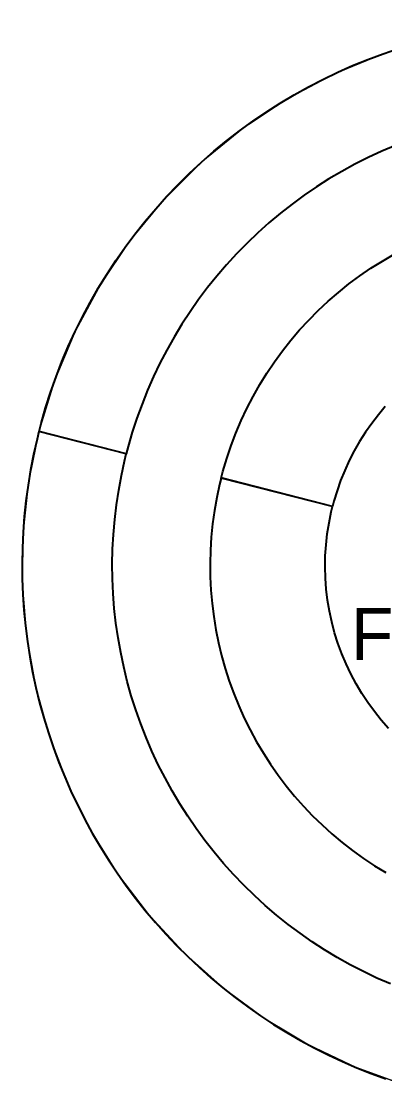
# Model space of a CAD drawing. Header units: millimetres. Extents: x -106 to 106, y -104 to 106.
# Drawn here: x -106.1 to -35.3, y -103.8 to 106.1 of the extents above; entities that cross this region are included whole.
import ezdxf

# ---------------------------------------------------------------- set-up
doc = ezdxf.new("R2010")
doc.units = ezdxf.units.MM
for name, color, linetype in [('BottomLayer', 5, 'Continuous'), ('Mechanical1', 6, 'Continuous'), ('TopLayer', 1, 'Continuous'), ('TopOverlay', 2, 'Continuous')]:
    doc.layers.add(name, color=color, linetype=linetype)

msp = doc.modelspace()

# ---------------------------------------------------------------- linework, layer by layer
at = {"layer": 'BottomLayer'}
for p, q in [((-35.55, 99.79), (-32.53, 100.82)), ((-41.49, 97.47), (-38.54, 98.67)), ((-38.54, 98.67), (-35.55, 99.79)), ((-44.41, 96.17), (-41.49, 97.47)), ((-50.12, 93.33), (-47.29, 94.79)), ((-47.29, 94.79), (-44.41, 96.17)), ((-52.91, 91.77), (-50.12, 93.33)), ((-55.65, 90.14), (-52.91, 91.77)), ((-60.98, 86.62), (-58.34, 88.42)), ((-58.34, 88.42), (-55.65, 90.14)), ((-63.56, 84.75), (-60.98, 86.62)), ((-66.08, 82.8), (-63.56, 84.75)), ((-68.55, 80.77), (-66.08, 82.8)), ((-33.16, 81.91), (-35.83, 80.77)), ((-70.95, 78.67), (-68.55, 80.77)), ((-35.83, 80.77), (-38.47, 79.55)), ((-73.29, 76.49), (-70.95, 78.67)), ((-41.06, 78.25), (-43.61, 76.85)), ((-38.47, 79.55), (-41.06, 78.25)), ((-75.56, 74.25), (-73.29, 76.49)), ((-43.61, 76.85), (-46.11, 75.38)), ((-77.76, 71.94), (-75.56, 74.25)), ((-48.56, 73.82), (-50.96, 72.19)), ((-46.11, 75.38), (-48.56, 73.82)), ((-79.89, 69.57), (-77.76, 71.94)), ((-50.96, 72.19), (-53.31, 70.47)), ((-81.95, 67.13), (-79.89, 69.57)), ((-53.31, 70.47), (-55.59, 68.69)), ((-55.59, 68.69), (-57.82, 66.82)), ((-83.93, 64.63), (-81.95, 67.13)), ((-57.82, 66.82), (-59.98, 64.89)), ((-85.84, 62.07), (-83.93, 64.63)), ((-59.98, 64.89), (-62.08, 62.88)), ((-87.67, 59.46), (-85.84, 62.07)), ((-62.08, 62.88), (-64.12, 60.81)), ((-89.42, 56.79), (-87.67, 59.46)), ((-64.12, 60.81), (-66.08, 58.67)), ((-37.92, 57.98), (-35.69, 59.38)), ((-35.69, 59.38), (-33.41, 60.7)), ((-91.09, 54.07), (-89.42, 56.79)), ((-66.08, 58.67), (-67.97, 56.46)), ((-40.1, 56.5), (-37.92, 57.98)), ((-67.97, 56.46), (-69.79, 54.2)), ((-44.28, 53.28), (-42.22, 54.93)), ((-42.22, 54.93), (-40.1, 56.5)), ((-92.68, 51.3), (-91.09, 54.07)), ((-69.79, 54.2), (-71.53, 51.88)), ((-46.28, 51.56), (-44.28, 53.28)), ((-94.19, 48.49), (-92.68, 51.3)), ((-71.53, 51.88), (-73.2, 49.5)), ((-48.2, 49.76), (-46.28, 51.56)), ((-95.6, 45.63), (-94.19, 48.49)), ((-73.2, 49.5), (-74.79, 47.07)), ((-50.06, 47.89), (-48.2, 49.76)), ((-74.79, 47.07), (-76.29, 44.58)), ((-51.85, 45.95), (-50.06, 47.89)), ((-96.93, 42.73), (-95.6, 45.63)), ((-76.29, 44.58), (-77.72, 42.05)), ((-53.56, 43.95), (-51.85, 45.95)), ((-98.18, 39.79), (-96.93, 42.73)), ((-77.72, 42.05), (-79.06, 39.48)), ((-55.19, 41.88), (-53.56, 43.95)), ((-56.75, 39.75), (-55.19, 41.88)), ((-99.33, 36.81), (-98.18, 39.79)), ((-79.06, 39.48), (-80.31, 36.86)), ((-58.22, 37.56), (-56.75, 39.75)), ((-100.4, 33.8), (-99.33, 36.81)), ((-80.31, 36.86), (-81.48, 34.2)), ((-59.6, 35.32), (-58.22, 37.56)), ((-101.37, 30.77), (-100.4, 33.8)), ((-81.48, 34.2), (-82.56, 31.5)), ((-60.9, 33.02), (-59.6, 35.32)), ((-82.56, 31.5), (-83.55, 28.77)), ((-62.12, 30.68), (-60.9, 33.02)), ((-102.25, 27.7), (-101.37, 30.77)), ((-63.24, 28.3), (-62.12, 30.68)), ((-36.48, 29.43), (-37.78, 27.75)), ((-35.12, 31.05), (-36.48, 29.43)), ((-102.64, 26.15), (-102.25, 27.7)), ((-83.55, 28.77), (-84.45, 26.01)), ((-64.27, 25.87), (-63.24, 28.3)), ((-37.78, 27.75), (-38.99, 26.02)), ((-102.66, 26.15), (-103.03, 24.67)), ((-102.65, 26.15), (-102.66, 26.15)), ((-102.66, 26.15), (-102.66, 26.15)), ((-102.66, 26.15), (-102.66, 26.15)), ((-85.62, 21.82), (-102.65, 26.15)), ((-102.65, 26.15), (-102.65, 26.15)), ((-102.65, 26.15), (-102.65, 26.15)), ((-102.65, 26.15), (-102.65, 26.15)), ((-85.63, 21.82), (-102.64, 26.15)), ((-84.45, 26.01), (-85.26, 23.22)), ((-65.21, 23.41), (-64.27, 25.87)), ((-38.99, 26.02), (-40.13, 24.23)), ((-103.03, 24.67), (-103.7, 21.69)), ((-85.26, 23.22), (-85.63, 21.82)), ((-66.05, 20.91), (-65.21, 23.41)), ((-40.13, 24.23), (-41.18, 22.39)), ((-103.7, 21.69), (-104.28, 18.7)), ((-85.96, 20.4), (-85.62, 21.81)), ((-85.63, 21.82), (-85.63, 21.82)), ((-85.62, 21.81), (-85.62, 21.82)), ((-85.62, 21.82), (-85.62, 21.82)), ((-85.62, 21.82), (-85.62, 21.82)), ((-85.62, 21.82), (-85.62, 21.82)), ((-85.62, 21.82), (-85.62, 21.82)), ((-85.62, 21.82), (-85.62, 21.82)), ((-85.62, 21.82), (-85.62, 21.82)), ((-85.62, 21.82), (-85.62, 21.82)), ((-85.62, 21.81), (-85.62, 21.81)), ((-85.62, 21.81), (-85.62, 21.81)), ((-85.62, 21.81), (-85.62, 21.81)), ((-85.62, 21.81), (-85.62, 21.81)), ((-85.62, 21.81), (-85.62, 21.81)), ((-85.62, 21.81), (-85.62, 21.81)), ((-85.62, 21.81), (-85.62, 21.81)), ((-85.62, 21.81), (-85.62, 21.81)), ((-41.18, 22.39), (-42.15, 20.51)), ((-86.58, 17.58), (-85.96, 20.4)), ((-66.8, 18.38), (-66.05, 20.91)), ((-42.15, 20.51), (-43.03, 18.59)), ((-104.28, 18.7), (-104.78, 15.68)), ((-87.11, 14.74), (-86.58, 17.58)), ((-67.14, 17.1), (-67.46, 15.85)), ((-67.13, 17.11), (-67.14, 17.1)), ((-67.14, 17.1), (-67.14, 17.1)), ((-67.14, 17.1), (-67.14, 17.1)), ((-45.42, 11.58), (-67.13, 17.11)), ((-67.13, 17.11), (-67.13, 17.11)), ((-67.13, 17.11), (-67.13, 17.11)), ((-67.13, 17.11), (-67.13, 17.11)), ((-67.13, 17.11), (-67.13, 17.11)), ((-67.13, 17.11), (-67.13, 17.11)), ((-67.13, 17.11), (-67.13, 17.11)), ((-67.13, 17.11), (-67.13, 17.11)), ((-67.12, 17.1), (-66.8, 18.38)), ((-45.42, 11.58), (-67.12, 17.1)), ((-43.03, 18.59), (-43.83, 16.62)), ((-104.78, 15.68), (-105.19, 12.66)), ((-87.55, 11.88), (-87.11, 14.74)), ((-67.46, 15.85), (-68, 13.31)), ((-43.83, 16.62), (-44.54, 14.63)), ((-105.19, 12.66), (-105.51, 9.62)), ((-68, 13.31), (-68.45, 10.76)), ((-45.15, 12.6), (-45.42, 11.58)), ((-44.54, 14.63), (-45.15, 12.6)), ((-87.89, 9.01), (-87.55, 11.88)), ((-68.45, 10.76), (-68.81, 8.19)), ((-46.1, 8.39), (-45.67, 10.52)), ((-45.67, 10.52), (-45.41, 11.57)), ((-45.41, 11.57), (-45.42, 11.58)), ((-45.42, 11.58), (-45.42, 11.58)), ((-45.42, 11.58), (-45.42, 11.58)), ((-45.42, 11.58), (-45.42, 11.58)), ((-45.42, 11.58), (-45.42, 11.58)), ((-45.42, 11.58), (-45.42, 11.58)), ((-45.42, 11.58), (-45.42, 11.58)), ((-45.42, 11.58), (-45.42, 11.58)), ((-45.42, 11.58), (-45.42, 11.58)), ((-45.41, 11.57), (-45.41, 11.57)), ((-45.41, 11.57), (-45.41, 11.57)), ((-45.41, 11.57), (-45.41, 11.57)), ((-45.41, 11.57), (-45.41, 11.57)), ((-45.41, 11.57), (-45.41, 11.57)), ((-45.41, 11.57), (-45.41, 11.57)), ((-45.41, 11.57), (-45.41, 11.57)), ((-45.41, 11.57), (-45.41, 11.57)), ((-45.41, 11.57), (-45.41, 11.57)), ((-105.51, 9.62), (-105.74, 6.58)), ((-88.14, 6.13), (-87.89, 9.01)), ((-46.44, 6.26), (-46.1, 8.39)), ((-105.74, 6.58), (-105.89, 3.53)), ((-68.81, 8.19), (-69.07, 5.61)), ((-88.29, 3.24), (-88.14, 6.13)), ((-69.07, 5.61), (-69.23, 3.03)), ((-46.68, 4.11), (-46.44, 6.26)), ((-105.89, 3.53), (-105.94, 0.48)), ((-88.35, 0.35), (-88.29, 3.24)), ((-69.23, 3.03), (-69.29, 0.44)), ((-46.82, 1.94), (-46.68, 4.11)), ((-105.94, 0.48), (-105.91, -2.57)), ((-88.31, -2.54), (-88.35, 0.35)), ((-69.29, 0.44), (-69.26, -2.15)), ((-46.86, -0.22), (-46.82, 1.94)), ((-46.8, -2.38), (-46.86, -0.22)), ((-105.91, -2.57), (-105.8, -5.62)), ((-88.18, -5.43), (-88.31, -2.54)), ((-69.26, -2.15), (-69.13, -4.74)), ((-46.64, -4.54), (-46.8, -2.38)), ((-105.8, -5.62), (-105.59, -8.67)), ((-87.96, -8.31), (-88.18, -5.43)), ((-69.13, -4.74), (-68.91, -7.32)), ((-46.38, -6.69), (-46.64, -4.54)), ((-87.64, -11.18), (-87.96, -8.31)), ((-68.91, -7.32), (-68.58, -9.9)), ((-46.02, -8.83), (-46.38, -6.69)), ((-105.59, -8.67), (-105.3, -11.7)), ((-68.58, -9.9), (-68.17, -12.45)), ((-45.57, -10.94), (-46.02, -8.83)), ((-105.3, -11.7), (-104.92, -14.73)), ((-87.23, -14.05), (-87.64, -11.18)), ((-68.17, -12.45), (-67.65, -14.99)), ((-45.01, -13.04), (-45.57, -10.94)), ((-86.72, -16.89), (-87.23, -14.05)), ((-44.36, -15.1), (-45.01, -13.04)), ((-104.92, -14.73), (-104.45, -17.75)), ((-67.65, -14.99), (-67.04, -17.51)), ((-43.62, -17.13), (-44.36, -15.1)), ((-104.45, -17.75), (-103.89, -20.75)), ((-86.12, -19.72), (-86.72, -16.89)), ((-67.04, -17.51), (-66.34, -20.01)), ((-42.78, -19.13), (-43.62, -17.13)), ((-103.89, -20.75), (-103.25, -23.73)), ((-85.43, -22.53), (-86.12, -19.72)), ((-66.34, -20.01), (-65.55, -22.47)), ((-41.85, -21.08), (-42.78, -19.13)), ((-84.65, -25.31), (-85.43, -22.53)), ((-65.55, -22.47), (-64.66, -24.91)), ((-40.83, -23), (-41.85, -21.08)), ((-39.73, -24.86), (-40.83, -23)), ((-103.25, -23.73), (-102.53, -26.7)), ((-64.66, -24.91), (-63.69, -27.31)), ((-38.54, -26.66), (-39.73, -24.86)), ((-102.53, -26.7), (-101.72, -29.64)), ((-83.77, -28.07), (-84.65, -25.31)), ((-37.26, -28.42), (-38.54, -26.66)), ((-82.81, -30.79), (-83.77, -28.07)), ((-63.69, -27.31), (-62.62, -29.67)), ((-35.91, -30.11), (-37.26, -28.42)), ((-101.72, -29.64), (-100.82, -32.56)), ((-81.76, -33.49), (-82.81, -30.79)), ((-62.62, -29.67), (-61.47, -31.99)), ((-34.48, -31.73), (-35.91, -30.11)), ((-100.82, -32.56), (-99.84, -35.45)), ((-80.62, -36.14), (-81.76, -33.49)), ((-61.47, -31.99), (-60.23, -34.27)), ((-99.84, -35.45), (-98.78, -38.31)), ((-60.23, -34.27), (-58.9, -36.5)), ((-79.39, -38.76), (-80.62, -36.14)), ((-58.9, -36.5), (-57.5, -38.67)), ((-98.78, -38.31), (-97.63, -41.14)), ((-78.08, -41.34), (-79.39, -38.76)), ((-57.5, -38.67), (-56.01, -40.8)), ((-97.63, -41.14), (-96.41, -43.93)), ((-76.69, -43.87), (-78.08, -41.34)), ((-56.01, -40.8), (-54.45, -42.86)), ((-96.41, -43.93), (-95.1, -46.69)), ((-75.21, -46.36), (-76.69, -43.87)), ((-54.45, -42.86), (-52.81, -44.87)), ((-52.81, -44.87), (-51.09, -46.81)), ((-95.1, -46.69), (-93.72, -49.41)), ((-73.66, -48.79), (-75.21, -46.36)), ((-51.09, -46.81), (-49.31, -48.69)), ((-93.72, -49.41), (-92.26, -52.09)), ((-72.02, -51.18), (-73.66, -48.79)), ((-49.31, -48.69), (-47.45, -50.5)), ((-92.26, -52.09), (-90.72, -54.73)), ((-70.31, -53.51), (-72.02, -51.18)), ((-47.45, -50.5), (-45.53, -52.24)), ((-45.53, -52.24), (-43.55, -53.9)), ((-68.52, -55.78), (-70.31, -53.51)), ((-43.55, -53.9), (-41.5, -55.49)), ((-90.72, -54.73), (-89.1, -57.32)), ((-66.66, -57.99), (-68.52, -55.78)), ((-41.5, -55.49), (-39.4, -57.01)), ((-89.1, -57.32), (-87.42, -59.86)), ((-64.72, -60.14), (-66.66, -57.99)), ((-39.4, -57.01), (-37.24, -58.44)), ((-37.24, -58.44), (-35.03, -59.79)), ((-87.42, -59.86), (-85.65, -62.35)), ((-62.72, -62.22), (-64.72, -60.14)), ((-85.65, -62.35), (-83.82, -64.79)), ((-60.65, -64.24), (-62.72, -62.22)), ((-83.82, -64.79), (-81.92, -67.18)), ((-58.52, -66.19), (-60.65, -64.24)), ((-56.32, -68.07), (-58.52, -66.19)), ((-81.92, -67.18), (-79.95, -69.51)), ((-54.06, -69.88), (-56.32, -68.07)), ((-79.95, -69.51), (-77.92, -71.79)), ((-51.75, -71.61), (-54.06, -69.88)), ((-77.92, -71.79), (-75.82, -74)), ((-49.38, -73.27), (-51.75, -71.61)), ((-46.95, -74.84), (-49.38, -73.27)), ((-75.82, -74), (-73.65, -76.15)), ((-44.48, -76.34), (-46.95, -74.84)), ((-73.65, -76.15), (-71.43, -78.24)), ((-41.96, -77.75), (-44.48, -76.34)), ((-71.43, -78.24), (-69.15, -80.27)), ((-39.39, -79.08), (-41.96, -77.75)), ((-36.78, -80.33), (-39.39, -79.08)), ((-69.15, -80.27), (-66.81, -82.23)), ((-34.13, -81.49), (-36.78, -80.33)), ((-66.81, -82.23), (-64.41, -84.12)), ((-64.41, -84.12), (-61.96, -85.94)), ((-61.96, -85.94), (-59.46, -87.69)), ((-59.46, -87.69), (-56.91, -89.36)), ((-56.91, -89.36), (-54.31, -90.97)), ((-54.31, -90.97), (-51.67, -92.49)), ((-51.67, -92.49), (-48.98, -93.94)), ((-48.98, -93.94), (-46.26, -95.31)), ((-46.26, -95.31), (-43.49, -96.61)), ((-43.49, -96.61), (-40.69, -97.82)), ((-40.69, -97.82), (-37.86, -98.95)), ((-37.86, -98.95), (-34.99, -100))]:
    msp.add_line(p, q, dxfattribs=at)
at = {"layer": 'Mechanical1', "const_width": 0.254}
for points in [[(-102.65, 26.15, -1), (102.65, -26.15)], [(-21.77, -103.67, -0.426706), (-102.65, 26.15)]]:
    msp.add_lwpolyline(points, format="xyb", dxfattribs=at)
at = {"layer": 'Mechanical1', "const_width": 0.127}
msp.add_lwpolyline([(-102.71, 26.15, 1), (-102.59, 26.15, 1)], format="xyb", close=True, dxfattribs=at)
msp.add_lwpolyline([(-102.71, 26.15, 1), (-102.59, 26.15, 1)], format="xyb", close=True, dxfattribs=at)
at = {"layer": 'TopLayer'}
for p, q in [((-35.55, 99.79), (-32.53, 100.82)), ((-41.49, 97.47), (-38.54, 98.67)), ((-38.54, 98.67), (-35.55, 99.79)), ((-44.41, 96.17), (-41.49, 97.47)), ((-50.12, 93.33), (-47.29, 94.79)), ((-47.29, 94.79), (-44.41, 96.17)), ((-52.91, 91.77), (-50.12, 93.33)), ((-55.65, 90.14), (-52.91, 91.77)), ((-60.98, 86.62), (-58.34, 88.42)), ((-58.34, 88.42), (-55.65, 90.14)), ((-63.56, 84.75), (-60.98, 86.62)), ((-66.08, 82.8), (-63.56, 84.75)), ((-68.55, 80.77), (-66.08, 82.8)), ((-33.16, 81.91), (-35.83, 80.77)), ((-70.95, 78.67), (-68.55, 80.77)), ((-35.83, 80.77), (-38.47, 79.55)), ((-73.29, 76.49), (-70.95, 78.67)), ((-41.06, 78.25), (-43.61, 76.85)), ((-38.47, 79.55), (-41.06, 78.25)), ((-75.56, 74.25), (-73.29, 76.49)), ((-43.61, 76.85), (-46.11, 75.38)), ((-77.76, 71.94), (-75.56, 74.25)), ((-48.56, 73.82), (-50.96, 72.19)), ((-46.11, 75.38), (-48.56, 73.82)), ((-79.89, 69.57), (-77.76, 71.94)), ((-50.96, 72.19), (-53.31, 70.47)), ((-81.95, 67.13), (-79.89, 69.57)), ((-53.31, 70.47), (-55.59, 68.69)), ((-55.59, 68.69), (-57.82, 66.82)), ((-83.93, 64.63), (-81.95, 67.13)), ((-57.82, 66.82), (-59.98, 64.89)), ((-85.84, 62.07), (-83.93, 64.63)), ((-59.98, 64.89), (-62.08, 62.88)), ((-87.67, 59.46), (-85.84, 62.07)), ((-62.08, 62.88), (-64.12, 60.81)), ((-89.42, 56.79), (-87.67, 59.46)), ((-64.12, 60.81), (-66.08, 58.67)), ((-37.92, 57.98), (-35.69, 59.38)), ((-35.69, 59.38), (-33.41, 60.7)), ((-91.09, 54.07), (-89.42, 56.79)), ((-66.08, 58.67), (-67.97, 56.46)), ((-40.1, 56.5), (-37.92, 57.98)), ((-67.97, 56.46), (-69.79, 54.2)), ((-44.28, 53.28), (-42.22, 54.93)), ((-42.22, 54.93), (-40.1, 56.5)), ((-92.68, 51.3), (-91.09, 54.07)), ((-69.79, 54.2), (-71.53, 51.88)), ((-46.28, 51.56), (-44.28, 53.28)), ((-94.19, 48.49), (-92.68, 51.3)), ((-71.53, 51.88), (-73.2, 49.5)), ((-48.2, 49.76), (-46.28, 51.56)), ((-95.6, 45.63), (-94.19, 48.49)), ((-73.2, 49.5), (-74.79, 47.07)), ((-50.06, 47.89), (-48.2, 49.76)), ((-74.79, 47.07), (-76.29, 44.58)), ((-51.85, 45.95), (-50.06, 47.89)), ((-96.93, 42.73), (-95.6, 45.63)), ((-76.29, 44.58), (-77.72, 42.05)), ((-53.56, 43.95), (-51.85, 45.95)), ((-98.18, 39.79), (-96.93, 42.73)), ((-77.72, 42.05), (-79.06, 39.48)), ((-55.19, 41.88), (-53.56, 43.95)), ((-56.75, 39.75), (-55.19, 41.88)), ((-99.33, 36.81), (-98.18, 39.79)), ((-79.06, 39.48), (-80.31, 36.86)), ((-58.22, 37.56), (-56.75, 39.75)), ((-100.4, 33.8), (-99.33, 36.81)), ((-80.31, 36.86), (-81.48, 34.2)), ((-59.6, 35.32), (-58.22, 37.56)), ((-101.37, 30.77), (-100.4, 33.8)), ((-81.48, 34.2), (-82.56, 31.5)), ((-60.9, 33.02), (-59.6, 35.32)), ((-82.56, 31.5), (-83.55, 28.77)), ((-62.12, 30.68), (-60.9, 33.02)), ((-102.25, 27.7), (-101.37, 30.77)), ((-63.24, 28.3), (-62.12, 30.68)), ((-36.48, 29.43), (-37.78, 27.75)), ((-35.12, 31.05), (-36.48, 29.43)), ((-102.64, 26.15), (-102.25, 27.7)), ((-83.55, 28.77), (-84.45, 26.01)), ((-64.27, 25.87), (-63.24, 28.3)), ((-37.78, 27.75), (-38.99, 26.02)), ((-102.66, 26.15), (-103.03, 24.67)), ((-102.65, 26.15), (-102.66, 26.15)), ((-102.66, 26.15), (-102.66, 26.15)), ((-102.66, 26.15), (-102.66, 26.15)), ((-85.62, 21.82), (-102.65, 26.15)), ((-102.65, 26.15), (-102.65, 26.15)), ((-102.65, 26.15), (-102.65, 26.15)), ((-102.65, 26.15), (-102.65, 26.15)), ((-85.63, 21.82), (-102.64, 26.15)), ((-84.45, 26.01), (-85.26, 23.22)), ((-65.21, 23.41), (-64.27, 25.87)), ((-38.99, 26.02), (-40.13, 24.23)), ((-103.03, 24.67), (-103.7, 21.69)), ((-85.26, 23.22), (-85.63, 21.82)), ((-66.05, 20.91), (-65.21, 23.41)), ((-40.13, 24.23), (-41.18, 22.39)), ((-103.7, 21.69), (-104.28, 18.7)), ((-85.96, 20.4), (-85.62, 21.81)), ((-85.63, 21.82), (-85.63, 21.82)), ((-85.62, 21.81), (-85.62, 21.82)), ((-85.62, 21.82), (-85.62, 21.82)), ((-85.62, 21.82), (-85.62, 21.82)), ((-85.62, 21.82), (-85.62, 21.82)), ((-85.62, 21.82), (-85.62, 21.82)), ((-85.62, 21.82), (-85.62, 21.82)), ((-85.62, 21.82), (-85.62, 21.82)), ((-85.62, 21.82), (-85.62, 21.82)), ((-85.62, 21.81), (-85.62, 21.81)), ((-85.62, 21.81), (-85.62, 21.81)), ((-85.62, 21.81), (-85.62, 21.81)), ((-85.62, 21.81), (-85.62, 21.81)), ((-85.62, 21.81), (-85.62, 21.81)), ((-85.62, 21.81), (-85.62, 21.81)), ((-85.62, 21.81), (-85.62, 21.81)), ((-85.62, 21.81), (-85.62, 21.81)), ((-41.18, 22.39), (-42.15, 20.51)), ((-86.58, 17.58), (-85.96, 20.4)), ((-66.8, 18.38), (-66.05, 20.91)), ((-42.15, 20.51), (-43.03, 18.59)), ((-104.28, 18.7), (-104.78, 15.68)), ((-87.11, 14.74), (-86.58, 17.58)), ((-67.14, 17.1), (-67.46, 15.85)), ((-67.13, 17.11), (-67.14, 17.1)), ((-67.14, 17.1), (-67.14, 17.1)), ((-67.14, 17.1), (-67.14, 17.1)), ((-45.42, 11.58), (-67.13, 17.11)), ((-67.13, 17.11), (-67.13, 17.11)), ((-67.13, 17.11), (-67.13, 17.11)), ((-67.13, 17.11), (-67.13, 17.11)), ((-67.13, 17.11), (-67.13, 17.11)), ((-67.13, 17.11), (-67.13, 17.11)), ((-67.13, 17.11), (-67.13, 17.11)), ((-67.13, 17.11), (-67.13, 17.11)), ((-67.12, 17.1), (-66.8, 18.38)), ((-45.42, 11.58), (-67.12, 17.1)), ((-43.03, 18.59), (-43.83, 16.62)), ((-104.78, 15.68), (-105.19, 12.66)), ((-87.55, 11.88), (-87.11, 14.74)), ((-67.46, 15.85), (-68, 13.31)), ((-43.83, 16.62), (-44.54, 14.63)), ((-105.19, 12.66), (-105.51, 9.62)), ((-68, 13.31), (-68.45, 10.76)), ((-45.15, 12.6), (-45.42, 11.58)), ((-44.54, 14.63), (-45.15, 12.6)), ((-87.89, 9.01), (-87.55, 11.88)), ((-68.45, 10.76), (-68.81, 8.19)), ((-46.1, 8.39), (-45.67, 10.52)), ((-45.67, 10.52), (-45.41, 11.57)), ((-45.41, 11.57), (-45.42, 11.58)), ((-45.42, 11.58), (-45.42, 11.58)), ((-45.42, 11.58), (-45.42, 11.58)), ((-45.42, 11.58), (-45.42, 11.58)), ((-45.42, 11.58), (-45.42, 11.58)), ((-45.42, 11.58), (-45.42, 11.58)), ((-45.42, 11.58), (-45.42, 11.58)), ((-45.42, 11.58), (-45.42, 11.58)), ((-45.42, 11.58), (-45.42, 11.58)), ((-45.41, 11.57), (-45.41, 11.57)), ((-45.41, 11.57), (-45.41, 11.57)), ((-45.41, 11.57), (-45.41, 11.57)), ((-45.41, 11.57), (-45.41, 11.57)), ((-45.41, 11.57), (-45.41, 11.57)), ((-45.41, 11.57), (-45.41, 11.57)), ((-45.41, 11.57), (-45.41, 11.57)), ((-45.41, 11.57), (-45.41, 11.57)), ((-45.41, 11.57), (-45.41, 11.57)), ((-105.51, 9.62), (-105.74, 6.58)), ((-88.14, 6.13), (-87.89, 9.01)), ((-46.44, 6.26), (-46.1, 8.39)), ((-105.74, 6.58), (-105.89, 3.53)), ((-68.81, 8.19), (-69.07, 5.61)), ((-88.29, 3.24), (-88.14, 6.13)), ((-69.07, 5.61), (-69.23, 3.03)), ((-46.68, 4.11), (-46.44, 6.26)), ((-105.89, 3.53), (-105.94, 0.48)), ((-88.35, 0.35), (-88.29, 3.24)), ((-69.23, 3.03), (-69.29, 0.44)), ((-46.82, 1.94), (-46.68, 4.11)), ((-105.94, 0.48), (-105.91, -2.57)), ((-88.31, -2.54), (-88.35, 0.35)), ((-69.29, 0.44), (-69.26, -2.15)), ((-46.86, -0.22), (-46.82, 1.94)), ((-46.8, -2.38), (-46.86, -0.22)), ((-105.91, -2.57), (-105.8, -5.62)), ((-88.18, -5.43), (-88.31, -2.54)), ((-69.26, -2.15), (-69.13, -4.74)), ((-46.64, -4.54), (-46.8, -2.38)), ((-105.8, -5.62), (-105.59, -8.67)), ((-87.96, -8.31), (-88.18, -5.43)), ((-69.13, -4.74), (-68.91, -7.32)), ((-46.38, -6.69), (-46.64, -4.54)), ((-87.64, -11.18), (-87.96, -8.31)), ((-68.91, -7.32), (-68.58, -9.9)), ((-46.02, -8.83), (-46.38, -6.69)), ((-105.59, -8.67), (-105.3, -11.7)), ((-68.58, -9.9), (-68.17, -12.45)), ((-45.57, -10.94), (-46.02, -8.83)), ((-105.3, -11.7), (-104.92, -14.73)), ((-87.23, -14.05), (-87.64, -11.18)), ((-68.17, -12.45), (-67.65, -14.99)), ((-45.01, -13.04), (-45.57, -10.94)), ((-86.72, -16.89), (-87.23, -14.05)), ((-44.36, -15.1), (-45.01, -13.04)), ((-104.92, -14.73), (-104.45, -17.75)), ((-67.65, -14.99), (-67.04, -17.51)), ((-43.62, -17.13), (-44.36, -15.1)), ((-104.45, -17.75), (-103.89, -20.75)), ((-86.12, -19.72), (-86.72, -16.89)), ((-67.04, -17.51), (-66.34, -20.01)), ((-42.78, -19.13), (-43.62, -17.13)), ((-103.89, -20.75), (-103.25, -23.73)), ((-85.43, -22.53), (-86.12, -19.72)), ((-66.34, -20.01), (-65.55, -22.47)), ((-41.85, -21.08), (-42.78, -19.13)), ((-84.65, -25.31), (-85.43, -22.53)), ((-65.55, -22.47), (-64.66, -24.91)), ((-40.83, -23), (-41.85, -21.08)), ((-39.73, -24.86), (-40.83, -23)), ((-103.25, -23.73), (-102.53, -26.7)), ((-64.66, -24.91), (-63.69, -27.31)), ((-38.54, -26.66), (-39.73, -24.86)), ((-102.53, -26.7), (-101.72, -29.64)), ((-83.77, -28.07), (-84.65, -25.31)), ((-37.26, -28.42), (-38.54, -26.66)), ((-82.81, -30.79), (-83.77, -28.07)), ((-63.69, -27.31), (-62.62, -29.67)), ((-35.91, -30.11), (-37.26, -28.42)), ((-101.72, -29.64), (-100.82, -32.56)), ((-81.76, -33.49), (-82.81, -30.79)), ((-62.62, -29.67), (-61.47, -31.99)), ((-34.48, -31.73), (-35.91, -30.11)), ((-100.82, -32.56), (-99.84, -35.45)), ((-80.62, -36.14), (-81.76, -33.49)), ((-61.47, -31.99), (-60.23, -34.27)), ((-99.84, -35.45), (-98.78, -38.31)), ((-60.23, -34.27), (-58.9, -36.5)), ((-79.39, -38.76), (-80.62, -36.14)), ((-58.9, -36.5), (-57.5, -38.67)), ((-98.78, -38.31), (-97.63, -41.14)), ((-78.08, -41.34), (-79.39, -38.76)), ((-57.5, -38.67), (-56.01, -40.8)), ((-97.63, -41.14), (-96.41, -43.93)), ((-76.69, -43.87), (-78.08, -41.34)), ((-56.01, -40.8), (-54.45, -42.86)), ((-96.41, -43.93), (-95.1, -46.69)), ((-75.21, -46.36), (-76.69, -43.87)), ((-54.45, -42.86), (-52.81, -44.87)), ((-52.81, -44.87), (-51.09, -46.81)), ((-95.1, -46.69), (-93.72, -49.41)), ((-73.66, -48.79), (-75.21, -46.36)), ((-51.09, -46.81), (-49.31, -48.69)), ((-93.72, -49.41), (-92.26, -52.09)), ((-72.02, -51.18), (-73.66, -48.79)), ((-49.31, -48.69), (-47.45, -50.5)), ((-92.26, -52.09), (-90.72, -54.73)), ((-70.31, -53.51), (-72.02, -51.18)), ((-47.45, -50.5), (-45.53, -52.24)), ((-45.53, -52.24), (-43.55, -53.9)), ((-68.52, -55.78), (-70.31, -53.51)), ((-43.55, -53.9), (-41.5, -55.49)), ((-90.72, -54.73), (-89.1, -57.32)), ((-66.66, -57.99), (-68.52, -55.78)), ((-41.5, -55.49), (-39.4, -57.01)), ((-89.1, -57.32), (-87.42, -59.86)), ((-64.72, -60.14), (-66.66, -57.99)), ((-39.4, -57.01), (-37.24, -58.44)), ((-37.24, -58.44), (-35.03, -59.79)), ((-87.42, -59.86), (-85.65, -62.35)), ((-62.72, -62.22), (-64.72, -60.14)), ((-85.65, -62.35), (-83.82, -64.79)), ((-60.65, -64.24), (-62.72, -62.22)), ((-83.82, -64.79), (-81.92, -67.18)), ((-58.52, -66.19), (-60.65, -64.24)), ((-56.32, -68.07), (-58.52, -66.19)), ((-81.92, -67.18), (-79.95, -69.51)), ((-54.06, -69.88), (-56.32, -68.07)), ((-79.95, -69.51), (-77.92, -71.79)), ((-51.75, -71.61), (-54.06, -69.88)), ((-77.92, -71.79), (-75.82, -74)), ((-49.38, -73.27), (-51.75, -71.61)), ((-46.95, -74.84), (-49.38, -73.27)), ((-75.82, -74), (-73.65, -76.15)), ((-44.48, -76.34), (-46.95, -74.84)), ((-73.65, -76.15), (-71.43, -78.24)), ((-41.96, -77.75), (-44.48, -76.34)), ((-71.43, -78.24), (-69.15, -80.27)), ((-39.39, -79.08), (-41.96, -77.75)), ((-36.78, -80.33), (-39.39, -79.08)), ((-69.15, -80.27), (-66.81, -82.23)), ((-34.13, -81.49), (-36.78, -80.33)), ((-66.81, -82.23), (-64.41, -84.12)), ((-64.41, -84.12), (-61.96, -85.94)), ((-61.96, -85.94), (-59.46, -87.69)), ((-59.46, -87.69), (-56.91, -89.36)), ((-56.91, -89.36), (-54.31, -90.97)), ((-54.31, -90.97), (-51.67, -92.49)), ((-51.67, -92.49), (-48.98, -93.94)), ((-48.98, -93.94), (-46.26, -95.31)), ((-46.26, -95.31), (-43.49, -96.61)), ((-43.49, -96.61), (-40.69, -97.82)), ((-40.69, -97.82), (-37.86, -98.95)), ((-37.86, -98.95), (-34.99, -100))]:
    msp.add_line(p, q, dxfattribs=at)

# ---------------------------------------------------------------- texts
at = {"layer": 'TopOverlay'}
msp.add_text('Frequency 10.5 GHz', height=10.16, dxfattribs=at).set_placement((-41.84, -18.37))

doc.saveas('drawing.dxf')
